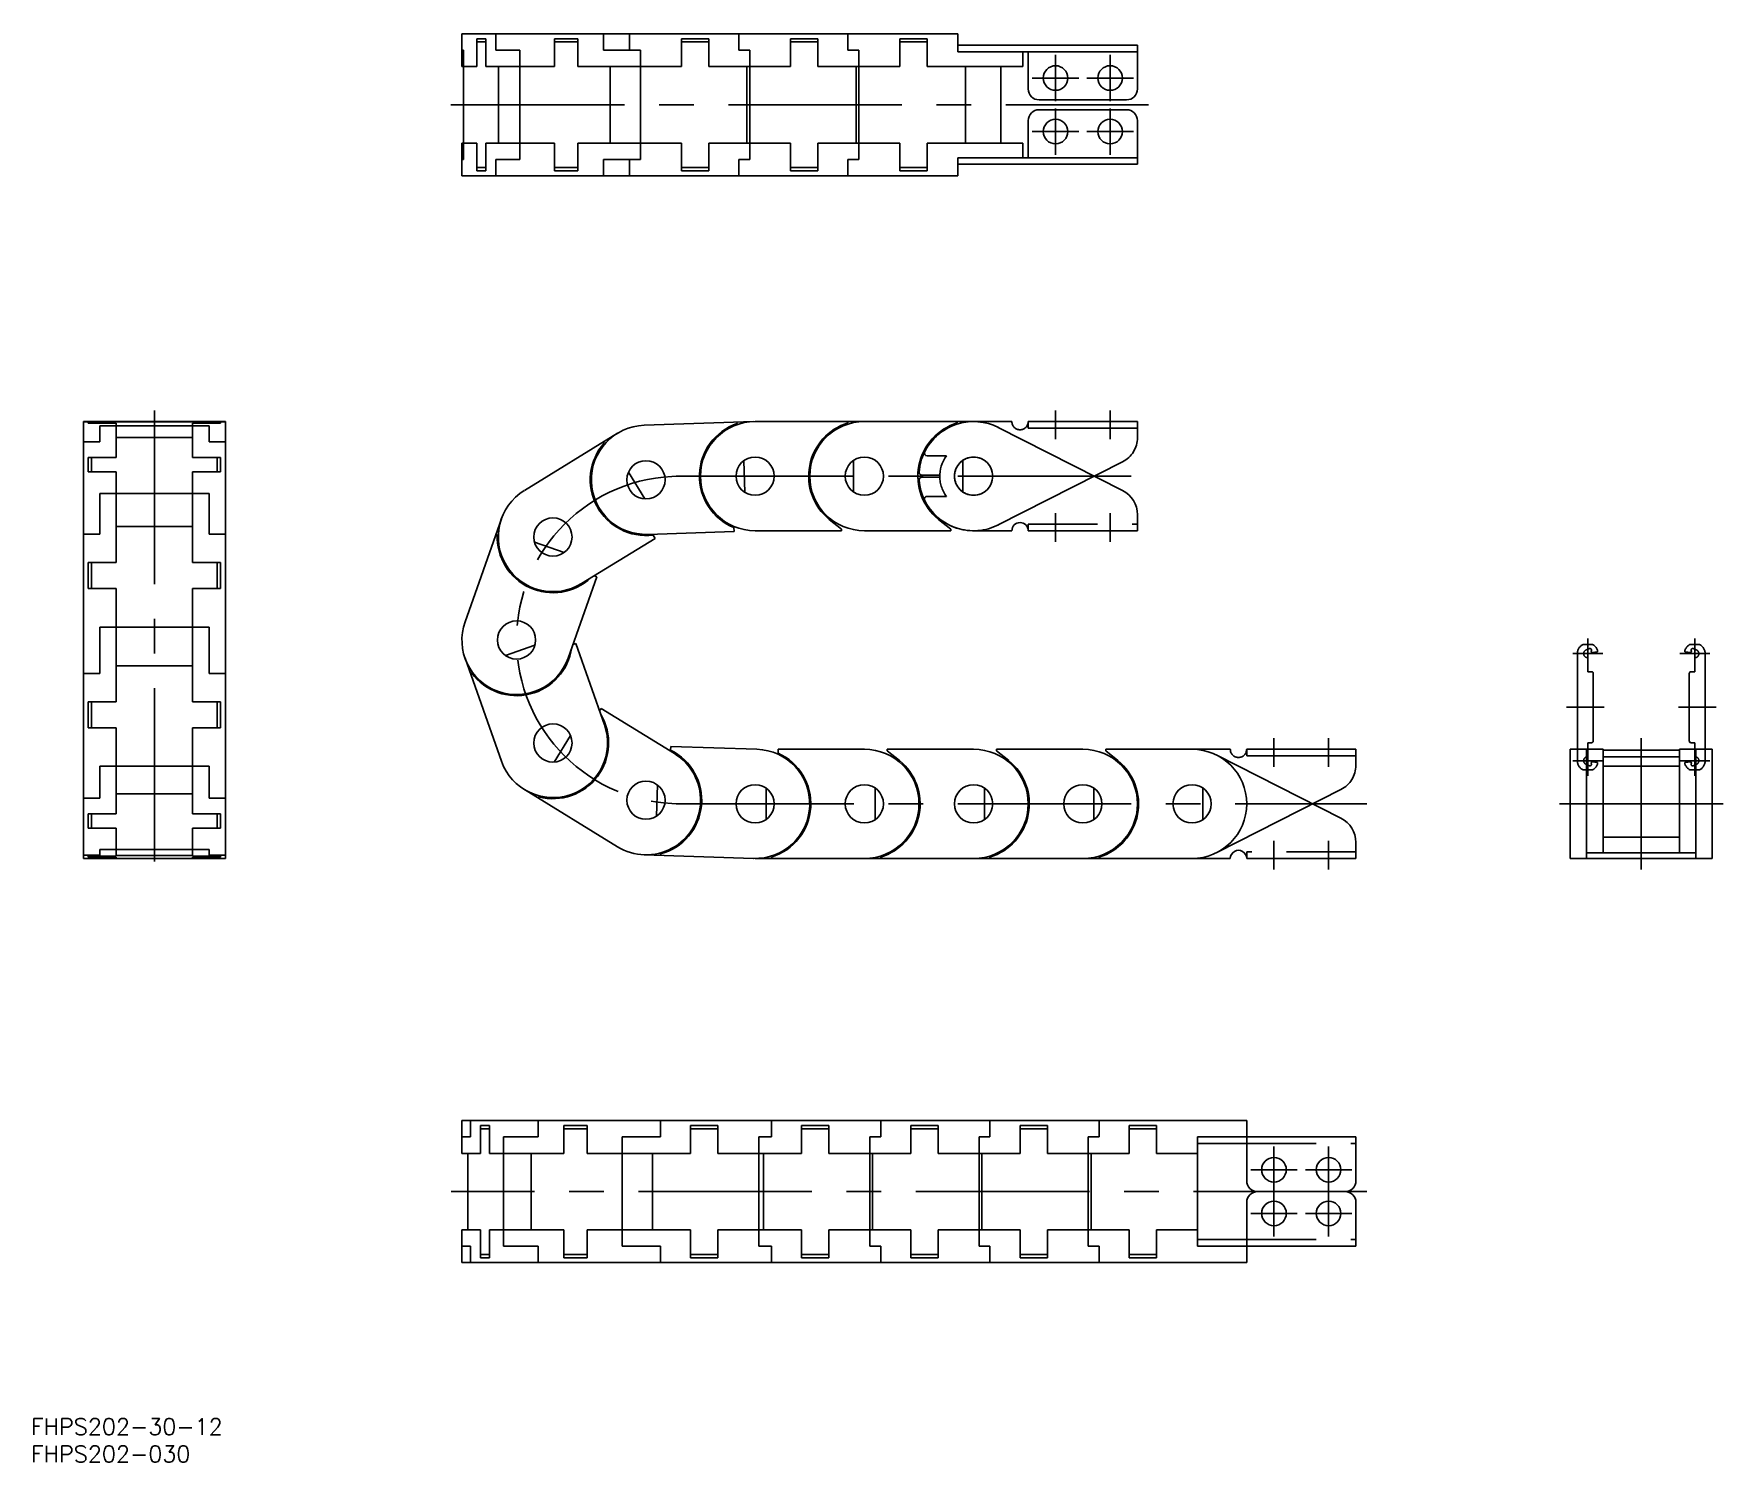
# Model space of a CAD drawing. Extents: x -9 to 300, y -111 to 151.
import ezdxf

# ---------------------------------------------------------------- set-up
doc = ezdxf.new("R2010")
doc.units = 0
for name, pattern in [('CENTER', [50.8, 31.75, -6.35, 6.35, -6.35]), ('DASHED', [19.05, 12.7, -6.35]), ('PHANTOM', [63.5, 31.75, -6.35, 6.35, -6.35, 6.35, -6.35])]:
    doc.linetypes.add(name, pattern=pattern)
doc.layers.get('0').update_dxf_attribs({"linetype": 'CONTINUOUS'})
doc.layers.add('CENTER', color=1, linetype='CENTER')
doc.styles.get("Standard").update_dxf_attribs({"font": 'txt.shx', "height": 3, "bigfont": 'bigfont.shx'})

msp = doc.modelspace()

# ---------------------------------------------------------------- linework, layer by layer
at = {"color": 7, "linetype": 'CONTINUOUS'}
for p, q in [((69.3, 151), (160.12, 151)), ((69.3, 151), (69.3, 145)), ((72.03, 150.1), (73.7, 150.1)), ((72.03, 150.1), (72.03, 145)), ((72.03, 149.5), (73.7, 149.5)), ((73.7, 150.1), (73.7, 145)), ((75.53, 151), (75.53, 148)), ((86.26, 150.1), (86.26, 145)), ((86.26, 150.1), (90.52, 150.1)), ((86.26, 149.5), (90.52, 149.5)), ((90.52, 150.1), (90.52, 145)), ((95.21, 151), (95.21, 148)), ((100, 151), (100, 148)), ((109.5, 150.1), (109.5, 145)), ((109.5, 150.1), (114.5, 150.1)), ((109.5, 149.5), (114.5, 149.5)), ((114.5, 150.1), (114.5, 145)), ((120, 151), (120, 148)), ((129.5, 150.1), (129.5, 145)), ((129.5, 150.1), (134.5, 150.1)), ((129.5, 149.5), (134.5, 149.5)), ((134.5, 150.1), (134.5, 145)), ((140, 151), (140, 148)), ((149.5, 150.1), (149.5, 145)), ((149.5, 150.1), (154.5, 150.1)), ((149.5, 149.5), (154.5, 149.5)), ((154.5, 150.1), (154.5, 145)), ((160.12, 151), (160.12, 147.7)), ((160.12, 148.9), (193, 148.9)), ((193, 148.9), (193, 140.9)), ((69.3, 148), (69.58, 148)), ((69.58, 148), (69.58, 128)), ((75.53, 148), (79.9, 148)), ((79.9, 148), (79.9, 128)), ((95.21, 148), (102, 148)), ((102, 148), (102, 128)), ((120, 148), (122, 148)), ((122, 148), (122, 128)), ((140, 148), (142, 148)), ((142, 148), (142, 128)), ((160.12, 147.7), (193, 147.7)), ((172, 147.7), (172, 145)), ((173, 147.7), (173, 140.9)), ((69.3, 145), (72.03, 145)), ((73.7, 145), (86.26, 145)), ((76.03, 145), (76.03, 131)), ((90.52, 145), (109.5, 145)), ((96.48, 145), (96.48, 131)), ((114.5, 145), (129.5, 145)), ((121.5, 145), (121.5, 131)), ((134.5, 145), (149.5, 145)), ((141.5, 145), (141.5, 131)), ((154.5, 145), (172, 145)), ((161.5, 145), (161.5, 131)), ((168, 145), (168, 131)), ((175, 138.9), (191, 138.9)), ((175, 137.1), (191, 137.1)), ((173, 128.3), (173, 135.1)), ((193, 127.1), (193, 135.1)), ((69.3, 125), (69.3, 131)), ((69.3, 131), (72.03, 131)), ((72.03, 125.9), (72.03, 131)), ((73.7, 131), (86.26, 131)), ((73.7, 125.9), (73.7, 131)), ((86.26, 125.9), (86.26, 131)), ((90.52, 131), (109.5, 131)), ((90.52, 125.9), (90.52, 131)), ((109.5, 125.9), (109.5, 131)), ((114.5, 131), (129.5, 131)), ((114.5, 125.9), (114.5, 131)), ((129.5, 125.9), (129.5, 131)), ((134.5, 131), (149.5, 131)), ((134.5, 125.9), (134.5, 131)), ((149.5, 125.9), (149.5, 131)), ((154.5, 131), (172, 131)), ((154.5, 125.9), (154.5, 131)), ((172, 128.3), (172, 131)), ((69.3, 128), (69.58, 128)), ((75.53, 125), (75.53, 128)), ((75.53, 128), (79.9, 128)), ((95.21, 125), (95.21, 128)), ((95.21, 128), (102, 128)), ((100, 125), (100, 128)), ((120, 125), (120, 128)), ((120, 128), (122, 128)), ((140, 125), (140, 128)), ((140, 128), (142, 128)), ((160.12, 128.3), (193, 128.3)), ((160.12, 125), (160.12, 128.3)), ((160.12, 127.1), (193, 127.1)), ((69.3, 125), (160.12, 125)), ((72.03, 126.5), (73.7, 126.5)), ((72.03, 125.9), (73.7, 125.9)), ((86.26, 126.5), (90.52, 126.5)), ((86.26, 125.9), (90.52, 125.9)), ((109.5, 126.5), (114.5, 126.5)), ((109.5, 125.9), (114.5, 125.9)), ((129.5, 126.5), (134.5, 126.5)), ((129.5, 125.9), (134.5, 125.9)), ((149.5, 126.5), (154.5, 126.5)), ((149.5, 125.9), (154.5, 125.9)), ((0, 0), (0, 80)), ((0, 80), (26, 80)), ((3, 79.94), (0, 79.94)), ((0.9, 79.89), (0.9, 79.71)), ((6, 79.89), (0.9, 79.89)), ((6, 79.71), (0.9, 79.71)), ((1.5, 79.89), (1.5, 79.71)), ((3, 79.94), (3, 80)), ((3, 79.24), (23, 79.24)), ((3, 76.28), (3, 79.24)), ((6, 79.89), (6, 80)), ((6, 79.95), (20, 79.95)), ((6, 73.4), (6, 79.71)), ((20, 79.89), (20, 80)), ((20, 79.89), (25.1, 79.89)), ((20, 73.4), (20, 79.71)), ((20, 79.71), (25.1, 79.71)), ((23, 79.94), (23, 80)), ((23, 79.94), (26, 79.94)), ((23, 76.28), (23, 79.24)), ((24.5, 79.89), (24.5, 79.71)), ((25.1, 79.89), (25.1, 79.71)), ((26, 0), (26, 80)), ((80.74, 67.37), (97.77, 77.85)), ((102.68, 79.33), (122.67, 79.99)), ((119.67, 79.89), (119.68, 79.64)), ((123, 80), (163, 80)), ((140, 80), (140, 79.75)), ((160, 80), (160, 79.75)), ((190.26, 67.39), (167.52, 78.92)), ((3, 76.28), (0, 76.28)), ((6, 77.06), (20, 77.06)), ((23, 76.28), (26, 76.28)), ((95.22, 76.28), (95.35, 76.07)), ((6, 73.4), (0.9, 73.4)), ((0.9, 73.4), (0.9, 70.78)), ((1.5, 73.4), (1.5, 70.78)), ((20, 73.4), (25.1, 73.4)), ((24.5, 73.4), (24.5, 70.78)), ((25.1, 73.4), (25.1, 70.78)), ((120.91, 72.8), (121.1, 67.06)), ((141, 72.87), (141, 67.13)), ((158.03, 73.7), (154.48, 73.7)), ((161, 72.87), (161, 67.13)), ((6, 70.78), (0.9, 70.78)), ((6, 54.18), (6, 70.78)), ((20, 54.18), (20, 70.78)), ((20, 70.78), (25.1, 70.78)), ((99.8, 70.73), (102.81, 65.84)), ((156.8, 69.8), (153.53, 69.8)), ((3, 66.81), (23, 66.81)), ((3, 59.36), (3, 66.81)), ((23, 59.36), (23, 66.81)), ((69.88, 43.33), (76.55, 62.19)), ((138.8, 60.28), (136.58, 62.07)), ((158.8, 60.28), (156.58, 62.07)), ((193, 60), (193, 62.93)), ((3, 59.36), (0, 59.36)), ((6, 60.78), (20, 60.78)), ((23, 59.36), (26, 59.36)), ((75.55, 59.36), (75.78, 59.28)), ((103.35, 59.34), (119.14, 59.87)), ((104.3, 59.21), (104.67, 58.61)), ((119.11, 60.57), (119.14, 59.87)), ((123, 60), (138.8, 60)), ((138.8, 60.28), (138.8, 60)), ((143, 60), (158.8, 60)), ((158.8, 60.28), (158.8, 60)), ((163, 60), (170, 60)), ((173, 60), (193, 60)), ((82.6, 57.93), (88.02, 56.01)), ((91.21, 50.34), (104.67, 58.61)), ((0.9, 54.18), (0.9, 49.46)), ((6, 54.18), (0.9, 54.18)), ((1.5, 54.18), (1.5, 49.46)), ((20, 54.18), (25.1, 54.18)), ((24.5, 54.18), (24.5, 49.46)), ((25.1, 54.18), (25.1, 49.46)), ((88.74, 36.67), (94, 51.56)), ((93.5, 51.74), (94, 51.56)), ((6, 49.46), (0.9, 49.46)), ((6, 28.65), (6, 49.46)), ((20, 28.65), (20, 49.46)), ((20, 49.46), (25.1, 49.46)), ((3, 42.37), (23, 42.37)), ((3, 33.84), (3, 42.37)), ((23, 33.84), (23, 42.37)), ((77.27, 37.16), (82.68, 39.07)), ((89.63, 39.19), (90.14, 39.37)), ((95.4, 24.48), (90.14, 39.37)), ((6, 35.25), (20, 35.25)), ((76.55, 17.81), (69.88, 36.67)), ((0, 33.84), (3, 33.84)), ((23, 33.84), (26, 33.84)), ((70.88, 33.84), (71.12, 33.92)), ((0.9, 23.94), (0.9, 28.65)), ((6, 28.65), (0.9, 28.65)), ((1.5, 23.94), (1.5, 28.65)), ((20, 28.65), (25.1, 28.65)), ((24.5, 23.94), (24.5, 28.65)), ((25.1, 23.94), (25.1, 28.65)), ((94.51, 27.01), (94.79, 27.46)), ((108.25, 19.19), (94.79, 27.46)), ((0.9, 23.94), (6, 23.94)), ((6, 8.17), (6, 23.94)), ((20, 8.17), (20, 23.94)), ((20, 23.94), (25.1, 23.94)), ((86.17, 17.65), (89.18, 22.54)), ((107.52, 19.82), (107.54, 20.52)), ((123.33, 19.99), (107.54, 20.52)), ((143, 20), (127.2, 20)), ((127.2, 19.3), (127.2, 20)), ((163, 20), (147.2, 20)), ((147.2, 19.72), (147.2, 20)), ((149.42, 17.93), (147.2, 19.72)), ((183, 20), (167.2, 20)), ((167.2, 19.72), (167.2, 20)), ((169.42, 17.93), (167.2, 19.72)), ((203, 20), (187.2, 20)), ((187.2, 19.72), (187.2, 20)), ((189.42, 17.93), (187.2, 19.72)), ((230.26, 7.39), (207.52, 18.92)), ((272.25, 20), (272.25, 0)), ((272.25, 20), (278.25, 20)), ((275.25, 20), (275.25, 0)), ((278.25, 20), (278.25, 1)), ((292.25, 20), (292.25, 1)), ((292.25, 20), (298.25, 20)), ((295.25, 20), (295.25, 0)), ((298.25, 20), (298.25, 0)), ((3, 16.88), (23, 16.88)), ((3, 11.05), (3, 16.88)), ((23, 11.05), (23, 16.88)), ((97.77, 2.15), (80.74, 12.63)), ((104.91, 7.73), (105.11, 13.47)), ((125, 7.13), (125, 12.87)), ((145, 7.13), (145, 12.87)), ((165, 7.13), (165, 12.87)), ((185, 7.13), (185, 12.87)), ((205, 7.13), (205, 12.87)), ((3, 11.05), (0, 11.05)), ((6, 11.84), (20, 11.84)), ((23, 11.05), (26, 11.05)), ((83.29, 11.05), (83.42, 11.27)), ((0.9, 8.17), (0.9, 5.55)), ((6, 8.17), (0.9, 8.17)), ((1.5, 8.17), (1.5, 5.55)), ((20, 8.17), (25.1, 8.17)), ((24.5, 8.17), (24.5, 5.55)), ((25.1, 8.17), (25.1, 5.55)), ((6, 5.55), (0.9, 5.55)), ((6, 0.39), (6, 5.55)), ((20, 0.39), (20, 5.55)), ((20, 5.55), (25.1, 5.55)), ((278.35, 3.9), (292.15, 3.9)), ((3, 0.62), (0, 0.62)), ((0.9, 0.39), (0.9, 0.22)), ((6, 0.39), (0.9, 0.39)), ((6, 0.22), (0.9, 0.22)), ((1.5, 0.39), (1.5, 0.22)), ((3, 1.67), (23, 1.67)), ((3, 0.62), (3, 1.67)), ((3, 0.02), (23, 0.02)), ((3, 0), (3, 0.02)), ((6, 0.57), (20, 0.57)), ((6, 0), (6, 0.22)), ((20, 0.39), (25.1, 0.39)), ((20, 0), (20, 0.22)), ((20, 0.22), (25.1, 0.22)), ((23, 0.62), (23, 1.67)), ((23, 0.62), (26, 0.62)), ((23, 0), (23, 0.02)), ((24.5, 0.39), (24.5, 0.22)), ((25.1, 0.39), (25.1, 0.22)), ((122.67, 0.01), (102.68, 0.67)), ((105.68, 0.57), (105.68, 0.82)), ((126, 0), (126, 0.25)), ((146, 0), (146, 0.25)), ((166, 0), (166, 0.25)), ((186, 0), (186, 0.25)), ((233, 0), (213, 0)), ((233, 0), (233, 2.93)), ((272.25, 0), (298.25, 0)), ((275.25, 1), (295.25, 1)), ((0, 0), (26, 0)), ((210, 0), (123, 0)), ((69.31, -48), (69.31, -54)), ((213, -48), (69.31, -48)), ((70.88, -48), (70.88, -51)), ((72.71, -48.9), (72.71, -54)), ((72.71, -48.9), (74.38, -48.9)), ((74.38, -48.9), (74.38, -54)), ((83.29, -48), (83.29, -51)), ((87.98, -48.9), (87.98, -54)), ((87.98, -48.9), (92.24, -48.9)), ((92.24, -48.9), (92.24, -54)), ((105.68, -48), (105.68, -51)), ((111.17, -48.9), (116.17, -48.9)), ((111.17, -48.9), (111.17, -54)), ((116.17, -48.9), (116.17, -54)), ((126, -48), (126, -51)), ((136.5, -48.9), (131.5, -48.9)), ((131.5, -48.9), (131.5, -54)), ((136.5, -48.9), (136.5, -54)), ((146, -48), (146, -51)), ((156.5, -48.9), (151.5, -48.9)), ((151.5, -48.9), (151.5, -54)), ((156.5, -48.9), (156.5, -54)), ((166, -48), (166, -51)), ((176.5, -48.9), (171.5, -48.9)), ((171.5, -48.9), (171.5, -54)), ((176.5, -48.9), (176.5, -54)), ((186, -48), (186, -51)), ((196.5, -48.9), (191.5, -48.9)), ((191.5, -48.9), (191.5, -54)), ((196.5, -48.9), (196.5, -54)), ((213, -48), (213, -59)), ((70.88, -51), (69.31, -51)), ((72.71, -49.5), (74.38, -49.5)), ((76.93, -51), (76.93, -71)), ((83.29, -51), (76.93, -51)), ((87.98, -49.5), (92.24, -49.5)), ((98.65, -51), (98.65, -71)), ((105.68, -51), (98.65, -51)), ((111.17, -49.5), (116.17, -49.5)), ((123.67, -51), (123.67, -71)), ((126, -51), (123.67, -51)), ((136.5, -49.5), (131.5, -49.5)), ((144, -51), (144, -71)), ((146, -51), (144, -51)), ((156.5, -49.5), (151.5, -49.5)), ((166, -51), (164, -51)), ((164, -71), (164, -51)), ((176.5, -49.5), (171.5, -49.5)), ((186, -51), (184, -51)), ((184, -71), (184, -51)), ((196.5, -49.5), (191.5, -49.5)), ((204, -71), (204, -51)), ((233, -51), (204, -51)), ((204, -52.2), (213, -52.2)), ((233, -51), (233, -59)), ((72.71, -54), (69.31, -54)), ((70.38, -54), (70.38, -68)), ((87.98, -54), (74.38, -54)), ((82.01, -54), (82.01, -68)), ((111.17, -54), (92.24, -54)), ((104.18, -54), (104.18, -68)), ((131.5, -54), (116.17, -54)), ((124.5, -54), (124.5, -68)), ((151.5, -54), (136.5, -54)), ((144.5, -68), (144.5, -54)), ((171.5, -54), (156.5, -54)), ((164.5, -68), (164.5, -54)), ((191.5, -54), (176.5, -54)), ((184.5, -68), (184.5, -54)), ((204, -54), (196.5, -54)), ((215, -61), (231, -61)), ((213, -74), (213, -63)), ((233, -71), (233, -63)), ((72.71, -68), (69.31, -68)), ((69.31, -74), (69.31, -68)), ((72.71, -73.1), (72.71, -68)), ((87.98, -68), (74.38, -68)), ((74.38, -73.1), (74.38, -68)), ((87.98, -73.1), (87.98, -68)), ((111.17, -68), (92.24, -68)), ((92.24, -73.1), (92.24, -68)), ((111.17, -73.1), (111.17, -68)), ((131.5, -68), (116.17, -68)), ((116.17, -73.1), (116.17, -68)), ((131.5, -68), (131.5, -73.1)), ((136.5, -68), (136.5, -73.1)), ((151.5, -68), (136.5, -68)), ((151.5, -73.1), (151.5, -68)), ((156.5, -73.1), (156.5, -68)), ((171.5, -68), (156.5, -68)), ((171.5, -73.1), (171.5, -68)), ((191.5, -68), (176.5, -68)), ((176.5, -73.1), (176.5, -68)), ((191.5, -73.1), (191.5, -68)), ((204, -68), (196.5, -68)), ((196.5, -73.1), (196.5, -68)), ((70.88, -71), (69.31, -71)), ((70.88, -74), (70.88, -71)), ((83.29, -71), (76.93, -71)), ((83.29, -74), (83.29, -71)), ((105.68, -71), (98.65, -71)), ((105.68, -74), (105.68, -71)), ((126, -71), (123.67, -71)), ((126, -71), (126, -74)), ((146, -71), (144, -71)), ((146, -74), (146, -71)), ((166, -71), (164, -71)), ((166, -74), (166, -71)), ((186, -71), (184, -71)), ((186, -74), (186, -71)), ((204, -69.8), (213, -69.8)), ((233, -71), (204, -71)), ((213, -74), (69.31, -74)), ((72.71, -72.5), (74.38, -72.5)), ((72.71, -73.1), (74.38, -73.1)), ((87.98, -72.5), (92.24, -72.5)), ((87.98, -73.1), (92.24, -73.1)), ((111.17, -72.5), (116.17, -72.5)), ((111.17, -73.1), (116.17, -73.1)), ((136.5, -72.5), (131.5, -72.5)), ((136.5, -73.1), (131.5, -73.1)), ((156.5, -72.5), (151.5, -72.5)), ((156.5, -73.1), (151.5, -73.1)), ((176.5, -72.5), (171.5, -72.5)), ((176.5, -73.1), (171.5, -73.1)), ((196.5, -72.5), (191.5, -72.5)), ((196.5, -73.1), (191.5, -73.1))]:
    msp.add_line(p, q, dxfattribs=at)
at = {"color": 3, "linetype": 'PHANTOM'}
for p, q in [((178, 82), (178, 76.8)), ((188, 82), (188, 76.8)), ((163, 80), (170, 80)), ((173, 80), (193, 80)), ((173, 78.8), (173, 80)), ((173, 78.8), (193, 78.8)), ((193, 80), (193, 77.07)), ((190.26, 72.61), (167.52, 61.08)), ((156.8, 70.2), (153.53, 70.2)), ((158.03, 66.3), (154.48, 66.3)), ((275.45, 34.75), (275.45, 40.25)), ((295.05, 34.75), (295.05, 40.25)), ((272.7, 37.5), (278.2, 37.5)), ((273.55, 37.5), (273.55, 17.9)), ((274.61, 39.2), (276.3, 39.2)), ((276.17, 37.73), (277.25, 37.83)), ((277.25, 37.83), (277.25, 38.11)), ((297.8, 37.5), (292.3, 37.5)), ((293.25, 37.83), (293.25, 38.11)), ((294.34, 37.73), (293.25, 37.83)), ((295.9, 39.2), (294.21, 39.2)), ((296.95, 37.5), (296.95, 17.9)), ((275.45, 34.2), (275.45, 36.75)), ((276.15, 34.2), (275.45, 34.2)), ((294.35, 34.2), (295.05, 34.2)), ((295.05, 34.2), (295.05, 36.75)), ((276.45, 33.9), (276.45, 21.5)), ((294.05, 33.9), (294.05, 21.5)), ((271.55, 27.7), (278.45, 27.7)), ((298.95, 27.7), (292.05, 27.7)), ((218, 22), (218, 16.8)), ((228, 22), (228, 16.8)), ((203, 20), (210, 20)), ((213, 20), (233, 20)), ((213, 18.8), (213, 20)), ((213, 18.8), (233, 18.8)), ((233, 20), (233, 17.07)), ((275.45, 21.2), (275.45, 18.65)), ((276.15, 21.2), (275.45, 21.2)), ((275.45, 20.65), (275.45, 15.15)), ((278.25, 19.8), (292.25, 19.8)), ((278.25, 18.6), (292.25, 18.6)), ((294.35, 21.2), (295.05, 21.2)), ((295.05, 21.2), (295.05, 18.65)), ((295.05, 20.65), (295.05, 15.15)), ((272.7, 17.9), (278.2, 17.9)), ((274.61, 16.2), (276.3, 16.2)), ((276.17, 17.67), (277.25, 17.57)), ((277.25, 17.57), (277.25, 17.29)), ((278.25, 16.9), (292.25, 16.9)), ((297.8, 17.9), (292.3, 17.9)), ((294.34, 17.67), (293.25, 17.57)), ((293.25, 17.57), (293.25, 17.29)), ((295.9, 16.2), (294.21, 16.2)), ((230.26, 12.61), (207.52, 1.08))]:
    msp.add_line(p, q, dxfattribs=at)
at = {"color": 3, "linetype": 'DASHED'}
for p, q in [((173, 61.2), (193, 61.2)), ((173, 61.2), (173, 60)), ((233, 1.2), (213, 1.2)), ((213, 1.2), (213, 0)), ((213, -52.2), (233, -52.2)), ((213, -69.8), (233, -69.8))]:
    msp.add_line(p, q, dxfattribs=at)
at = {"color": 7, "linetype": 'CONTINUOUS'}
for centre, radius in [((178, 142.9), 2.25), ((188, 142.9), 2.25), ((178, 133.1), 2.25), ((188, 133.1), 2.25), ((103.01, 69.33), 3.5), ((123, 70), 3.5), ((143, 70), 3.5), ((163, 70), 3.5), ((85.97, 58.86), 3.5), ((79.31, 40), 3.5), ((85.97, 21.14), 3.5), ((103.01, 10.67), 3.5), ((123, 10), 3.5), ((143, 10), 3.5), ((163, 10), 3.5), ((183, 10), 3.5), ((203, 10), 3.5), ((218, -57), 2.25), ((228, -57), 2.25), ((218, -65), 2.25), ((228, -65), 2.25)]:
    msp.add_circle(centre, radius, dxfattribs=at)
at = {"color": 3, "linetype": 'PHANTOM'}
msp.add_circle((163, 70), 3.5, dxfattribs=at)
at = {"color": 7, "linetype": 'CONTINUOUS'}
for centre, radius, start, end in [((175, 140.9), 2, 180, 270), ((191, 140.9), 2, 270, 0), ((175, 135.1), 2, 90, 180), ((191, 135.1), 2, 0, 90), ((103.01, 69.33), 10, 91.9145, 271.9145), ((123, 70), 10.2, 109.0191, 247.5988), ((123, 70), 10, 90, 270), ((143, 70), 10.2, 107.1046, 231), ((143, 70), 10, 90, 270), ((163, 70), 10.2, 107.1046, 231), ((163, 70), 10, 62.8145, 153.761), ((103.01, 69.33), 10.2, 138.6909, 277.2706), ((154.48, 74.2), 0.5, 153.761, 270), ((163, 70), 6.2, 143.3608, 181.8485), ((153.53, 69.3), 0.5, 89.9981, 184.224), ((163, 70), 10, 184.225, 270), ((85.97, 58.86), 10, 121.5863, 301.5863), ((188, 62.93), 5, 0, 63.1117), ((85.97, 58.86), 10.2, 177.6334, 312.9516), ((171.5, 60), 1.5, 0, 180), ((79.31, 40), 10, 160.5288, 340.5288), ((79.31, 40), 10.2, 216.5756, 351.8934), ((85.97, 21.14), 10.2, 255.5186, 30.8381), ((85.97, 21.14), 10, 199.471, 19.471), ((103.01, 10.67), 10, 238.414, 58.414), ((103.01, 10.67), 10.2, 285.1906, 63.7703), ((123, 10), 10, 268.086, 88.086), ((123, 10), 10.2, 287.1046, 65.6843), ((143, 10), 10, 270, 90), ((163, 10), 10, 270, 90), ((183, 10), 10, 270, 90), ((203, 10), 10, 270, 90), ((143, 10), 10.2, 287.1046, 51), ((163, 10), 10.2, 287.1046, 51), ((183, 10), 10.2, 287.1046, 51), ((228, 2.93), 5, 0, 63.1117), ((278.35, 4), 0.1, 180, 270), ((292.15, 4), 0.1, 270, 0), ((211.5, 0), 1.5, 0, 180.0001), ((215, -59), 2, 180, 270), ((215, -63), 2, 90, 180), ((231, -59), 2, 270, 0), ((231, -63), 2, 0, 90)]:
    msp.add_arc(centre, radius, start, end, dxfattribs=at)
at = {"color": 3, "linetype": 'PHANTOM'}
for centre, radius, start, end in [((163, 70), 10, 90, 175.775), ((171.5, 80), 1.5, 180, 0), ((188, 77.07), 5, 296.8883, 0), ((153.53, 70.7), 0.5, 175.776, 270.0019), ((163, 70), 6.2, 178.1515, 216.6392), ((154.48, 65.8), 0.5, 90, 206.239), ((163, 70), 10, 206.239, 297.1855), ((275.45, 37.5), 1.9, 116.525, 179.906), ((275.45, 37.5), 0.75, 83.0613, 270.0005), ((275.83, 38.15), 0.3, 318.5111, 161.4384), ((275.45, 37.5), 0.75, 18.001, 36.9049), ((275.45, 37.5), 1.9, 18.672, 63.475), ((295.05, 37.5), 1.9, 116.525, 161.328), ((295.05, 37.5), 0.75, 143.0951, 161.999), ((294.68, 38.15), 0.3, 18.5616, 221.4889), ((295.05, 37.5), 0.75, 269.9995, 96.9387), ((295.05, 37.5), 1.9, 0.094, 63.475), ((276.15, 33.9), 0.3, 359.9994, 90.004), ((294.35, 33.9), 0.3, 89.996, 180.0006), ((211.5, 20), 1.5, 180, 0), ((275.45, 17.9), 0.75, 89.9995, 276.9387), ((276.15, 21.5), 0.3, 269.996, 0.3659), ((294.35, 21.5), 0.3, 179.6341, 270.004), ((295.05, 17.9), 0.75, 263.0613, 90.0005), ((228, 17.07), 5, 296.8883, 0), ((275.45, 17.9), 1.9, 180.094, 243.475), ((275.83, 17.25), 0.3, 198.5616, 41.4889), ((275.45, 17.9), 0.75, 323.0951, 341.999), ((275.45, 17.9), 1.9, 296.525, 341.328), ((295.05, 17.9), 1.9, 198.672, 243.475), ((295.05, 17.9), 0.75, 198.001, 216.9049), ((294.68, 17.25), 0.3, 138.5111, 341.4384), ((295.05, 17.9), 1.9, 296.525, 359.906)]:
    msp.add_arc(centre, radius, start, end, dxfattribs=at)
at = {"layer": 'CENTER', "color": 1, "linetype": 'CENTER'}
for p, q in [((178, 147.15), (178, 138.65)), ((188, 147.15), (188, 138.65)), ((173.75, 142.9), (182.25, 142.9)), ((183.75, 142.9), (192.25, 142.9)), ((67.3, 138), (195, 138)), ((178, 128.85), (178, 137.35)), ((188, 128.85), (188, 137.35)), ((173.75, 133.1), (182.25, 133.1)), ((183.75, 133.1), (192.25, 133.1)), ((13, 82), (13, -2)), ((109.31, 70), (195, 70)), ((178, 58), (178, 63.2)), ((188, 58), (188, 63.2)), ((285.25, 22), (285.25, -2)), ((109.31, 10), (235, 10)), ((270.25, 10), (300.25, 10)), ((218, -2), (218, 3.2)), ((228, -2), (228, 3.2)), ((218, -52.75), (218, -69.25)), ((228, -52.75), (228, -69.25)), ((213.75, -57), (222.25, -57)), ((223.75, -57), (232.25, -57)), ((235, -61), (67.31, -61)), ((213.75, -65), (222.25, -65)), ((223.75, -65), (232.25, -65))]:
    msp.add_line(p, q, dxfattribs=at)
msp.add_arc((109.31, 40), 30, 90, 270, dxfattribs=at)

# ---------------------------------------------------------------- texts
at = {"color": 7, "linetype": 'CONTINUOUS'}
for s, p in [('FHPS202-30-12', (-9.6, -105.55)), ('FHPS202-030', (-9.6, -110.55))]:
    msp.add_text(s, height=3, dxfattribs=at).set_placement(p)

doc.saveas('drawing.dxf')
